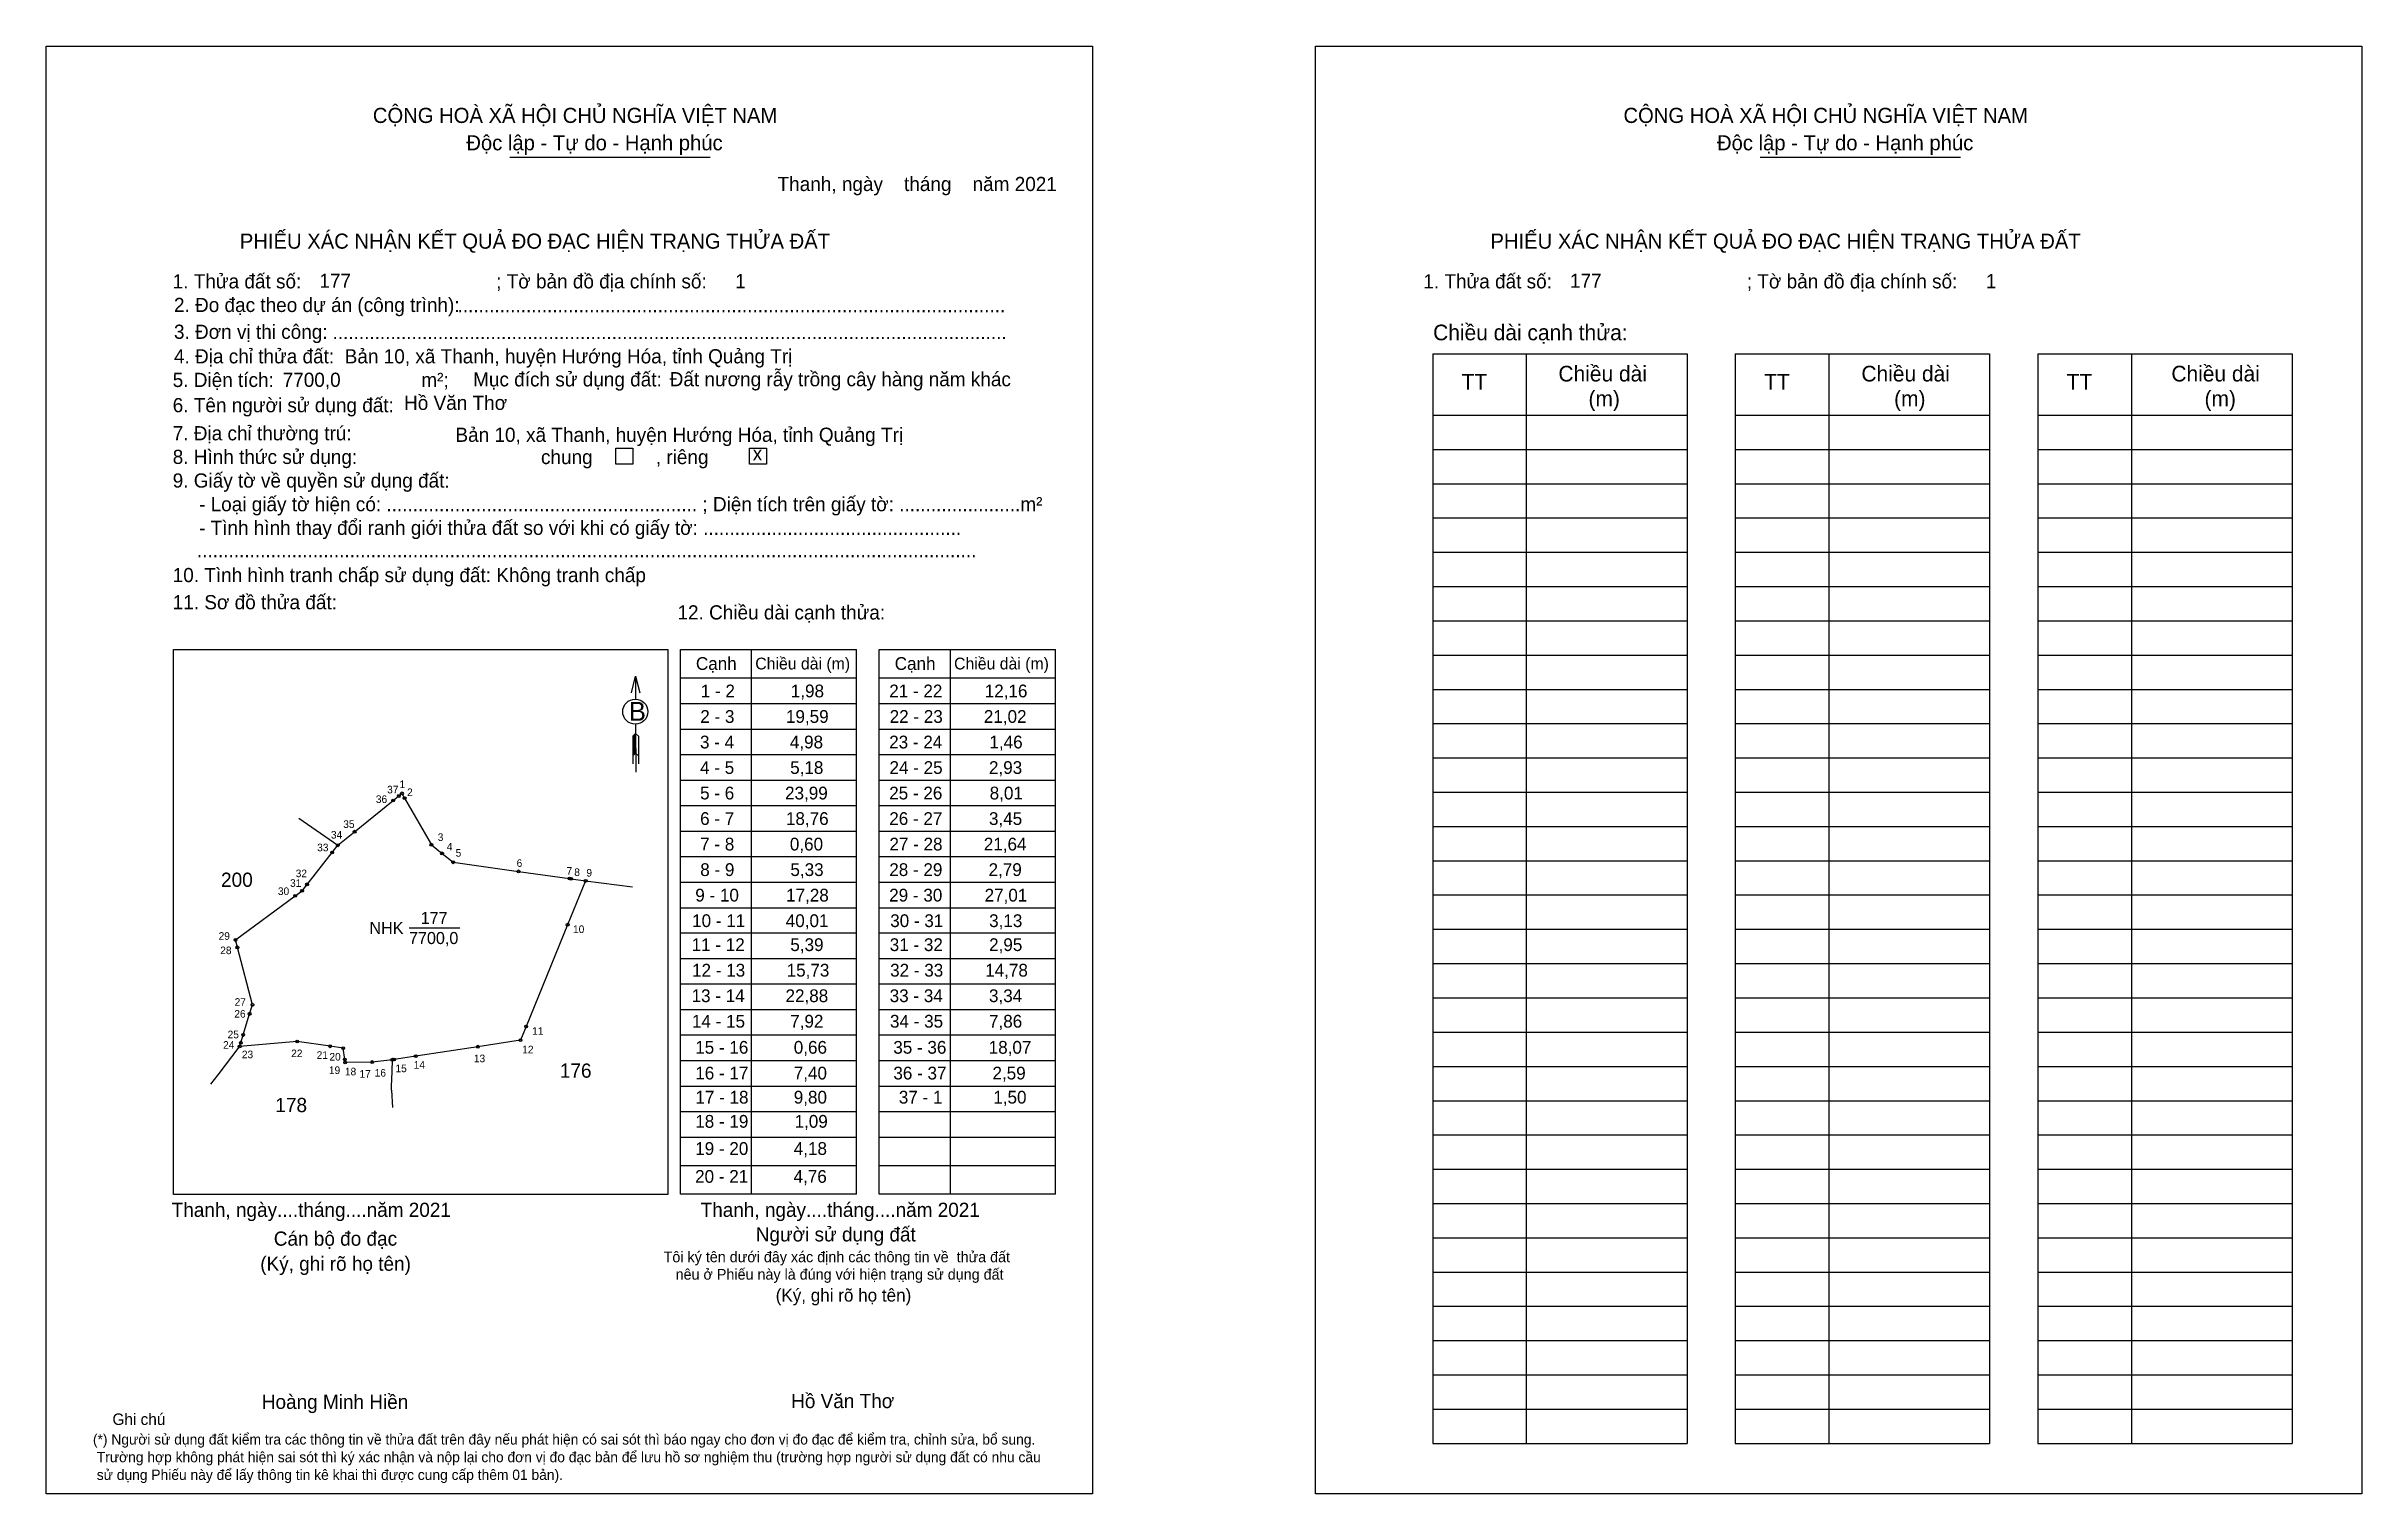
# Model space of a CAD drawing. Extents: x 545891 to 546734, y 1825416 to 1825942.
import ezdxf

# ---------------------------------------------------------------- set-up
doc = ezdxf.new("R2010")
doc.units = 0
for name, color, linetype in [('CanhThua', 7, 'Continuous'), ('kqddKhungInTrang1', 7, 'Continuous'), ('kqddKhungInTrang2', 7, 'Continuous'), ('kqddNoiDung', 7, 'Continuous'), ('kqddTemplate', 7, 'Continuous'), ('MocDinhThua', 7, 'Continuous'), ('NhanDiaChinhThua', 7, 'Continuous'), ('NhanTuCan', 7, 'Continuous'), ('RauThua', 7, 'Continuous'), ('SoHieuDinhThua', 7, 'Continuous')]:
    doc.layers.add(name, color=color, linetype=linetype)

msp = doc.modelspace()

# ---------------------------------------------------------------- linework, layer by layer
at = {"layer": 'CanhThua'}
for p, q in [((546017.04, 1825667.83), (546019.06, 1825669.46)), ((546019.06, 1825669.46), (546020.22, 1825670.4)), ((546020.22, 1825670.4), (546021.2, 1825668.69)), ((546002.99, 1825656.47), (546017.04, 1825667.83)), ((546021.2, 1825668.69), (546030.94, 1825651.69)), ((545996.88, 1825651.53), (546002.99, 1825656.47)), ((545985.67, 1825637.29), (545994.82, 1825648.9)), ((545994.82, 1825648.9), (545996.88, 1825651.53)), ((546030.94, 1825651.69), (546034.82, 1825648.57)), ((546034.82, 1825648.57), (546038.86, 1825645.33)), ((546038.86, 1825645.33), (546062.62, 1825642.01)), ((545983.85, 1825634.97), (545985.67, 1825637.29)), ((546062.62, 1825642.01), (546081.2, 1825639.42)), ((546087.08, 1825638.6), (546080.54, 1825622.61)), ((546081.2, 1825639.42), (546081.8, 1825639.34)), ((546081.8, 1825639.34), (546087.08, 1825638.6)), ((545959.61, 1825617.07), (545981.33, 1825633.11)), ((545981.33, 1825633.11), (545983.85, 1825634.97)), ((546080.54, 1825622.61), (546065.42, 1825585.57)), ((545960.31, 1825614.37), (545959.61, 1825617.07)), ((545965.79, 1825593.44), (545960.31, 1825614.37)), ((545962.42, 1825582.49), (545964.77, 1825590.14)), ((545964.77, 1825590.14), (545965.79, 1825593.44)), ((546065.42, 1825585.57), (546063.38, 1825580.58)), ((545982.06, 1825580.12), (545961.13, 1825578.29)), ((545961.13, 1825578.29), (545961.56, 1825579.68)), ((545961.56, 1825579.68), (545962.42, 1825582.49)), ((545994.09, 1825578.36), (545982.06, 1825580.12)), ((545998.81, 1825577.67), (545994.09, 1825578.36)), ((545999.41, 1825573.53), (545998.81, 1825577.67)), ((546047.82, 1825578.22), (546025.21, 1825574.78)), ((546063.38, 1825580.58), (546047.82, 1825578.22)), ((545999.57, 1825572.45), (545999.41, 1825573.53)), ((546009.37, 1825572.64), (545999.57, 1825572.45)), ((546016.72, 1825573.49), (546009.37, 1825572.64)), ((546017.38, 1825573.59), (546016.72, 1825573.49)), ((546025.21, 1825574.78), (546017.38, 1825573.59))]:
    msp.add_line(p, q, dxfattribs=at)
at = {"layer": 'kqddKhungInTrang1'}
msp.add_lwpolyline([(545890.75, 1825942.28), (546271.57, 1825942.28), (546271.57, 1825415.56), (545890.75, 1825415.56)], close=True, dxfattribs=at)
at = {"layer": 'kqddKhungInTrang2'}
msp.add_lwpolyline([(546352.81, 1825942.28), (546733.63, 1825942.28), (546733.63, 1825415.56), (546352.81, 1825415.56)], close=True, dxfattribs=at)
at = {"layer": 'kqddTemplate'}
for p, q in [((546059.43, 1825901.97), (546132.36, 1825901.97)), ((546514.7, 1825901.97), (546587.63, 1825901.97)), ((546395.44, 1825830.38), (546488.03, 1825830.37)), ((546395.44, 1825830.38), (546395.44, 1825433.85)), ((546429.51, 1825830.37), (546429.51, 1825433.85)), ((546488.03, 1825830.37), (546488.03, 1825433.85)), ((546505.58, 1825830.37), (546505.58, 1825433.85)), ((546505.58, 1825830.37), (546598.18, 1825830.37)), ((546539.66, 1825830.37), (546539.66, 1825433.85)), ((546598.18, 1825830.37), (546598.18, 1825433.85)), ((546615.72, 1825830.37), (546615.72, 1825433.85)), ((546615.72, 1825830.37), (546708.32, 1825830.37)), ((546649.8, 1825830.37), (546649.8, 1825433.85)), ((546708.32, 1825830.37), (546708.32, 1825433.85)), ((546395.44, 1825808.06), (546488.03, 1825808.06)), ((546505.58, 1825808.06), (546598.18, 1825808.06)), ((546615.72, 1825808.06), (546708.32, 1825808.06)), ((546395.44, 1825795.59), (546488.03, 1825795.59)), ((546505.58, 1825795.59), (546598.18, 1825795.59)), ((546615.72, 1825795.58), (546708.32, 1825795.58)), ((546395.44, 1825783.11), (546488.03, 1825783.11)), ((546505.58, 1825783.11), (546598.18, 1825783.11)), ((546615.72, 1825783.11), (546708.32, 1825783.11)), ((546395.44, 1825770.64), (546488.03, 1825770.64)), ((546505.58, 1825770.64), (546598.18, 1825770.64)), ((546615.72, 1825770.64), (546708.32, 1825770.64)), ((546395.44, 1825758.16), (546488.03, 1825758.16)), ((546505.58, 1825758.16), (546598.18, 1825758.16)), ((546615.72, 1825758.16), (546708.32, 1825758.16)), ((546395.44, 1825745.69), (546488.03, 1825745.69)), ((546505.58, 1825745.69), (546598.18, 1825745.69)), ((546615.72, 1825745.69), (546708.32, 1825745.69)), ((546395.44, 1825733.22), (546488.03, 1825733.22)), ((546505.58, 1825733.22), (546598.18, 1825733.22)), ((546615.72, 1825733.22), (546708.32, 1825733.22)), ((546121.59, 1825722.78), (546185.74, 1825722.78)), ((546121.59, 1825524.57), (546121.59, 1825722.78)), ((546147.39, 1825722.78), (546147.39, 1825524.57)), ((546185.74, 1825524.57), (546185.74, 1825722.78)), ((546193.96, 1825722.78), (546258.11, 1825722.78)), ((546193.96, 1825524.57), (546193.96, 1825722.78)), ((546219.76, 1825722.78), (546219.76, 1825524.57)), ((546258.11, 1825524.57), (546258.11, 1825722.78)), ((546395.44, 1825720.74), (546488.03, 1825720.74)), ((546505.58, 1825720.74), (546598.18, 1825720.74)), ((546615.72, 1825720.74), (546708.32, 1825720.74)), ((546105.25, 1825713.04), (546105.26, 1825704.72)), ((546121.59, 1825712.41), (546185.74, 1825712.41)), ((546193.96, 1825712.41), (546258.11, 1825712.41)), ((546395.44, 1825708.27), (546488.03, 1825708.27)), ((546505.58, 1825708.27), (546598.18, 1825708.27)), ((546615.72, 1825708.27), (546708.32, 1825708.27)), ((546105.28, 1825695.58), (546105.3, 1825678.08)), ((546121.59, 1825703.12), (546185.74, 1825703.12)), ((546193.96, 1825703.12), (546258.11, 1825703.12)), ((546395.44, 1825695.8), (546488.03, 1825695.8)), ((546505.58, 1825695.8), (546598.18, 1825695.8)), ((546615.72, 1825695.79), (546708.32, 1825695.79)), ((546105.28, 1825692.22), (546104.21, 1825691.2)), ((546105.28, 1825691.75), (546104.21, 1825690.73)), ((546105.28, 1825691.27), (546104.21, 1825690.25)), ((546104.21, 1825691.2), (546104.21, 1825681.17)), ((546105.28, 1825690.8), (546104.21, 1825689.78)), ((546105.28, 1825690.32), (546104.21, 1825689.3)), ((546105.28, 1825689.85), (546104.21, 1825688.83)), ((546105.29, 1825689.38), (546104.21, 1825688.35)), ((546105.29, 1825688.9), (546104.21, 1825687.88)), ((546105.29, 1825688.43), (546104.21, 1825687.4)), ((546105.29, 1825687.95), (546104.21, 1825686.93)), ((546105.29, 1825687.48), (546104.21, 1825686.45)), ((546105.29, 1825687), (546104.21, 1825685.98)), ((546105.29, 1825686.53), (546104.21, 1825685.5)), ((546105.28, 1825692.22), (546106.37, 1825691.2)), ((546106.37, 1825691.2), (546106.37, 1825681.17)), ((546121.59, 1825693.83), (546185.74, 1825693.83)), ((546193.96, 1825693.83), (546258.11, 1825693.83)), ((546105.29, 1825686.05), (546104.21, 1825685.02)), ((546105.29, 1825685.58), (546104.21, 1825684.55)), ((546105.29, 1825685.1), (546104.21, 1825684.07)), ((546105.29, 1825685.1), (546106.37, 1825684.07)), ((546121.59, 1825684.54), (546185.74, 1825684.54)), ((546193.96, 1825684.54), (546258.11, 1825684.54)), ((546395.44, 1825683.32), (546488.03, 1825683.32)), ((546505.58, 1825683.32), (546598.18, 1825683.32)), ((546615.72, 1825683.32), (546708.32, 1825683.32)), ((546121.59, 1825675.25), (546185.74, 1825675.25)), ((546193.96, 1825675.25), (546258.11, 1825675.25)), ((546395.44, 1825670.85), (546488.03, 1825670.85)), ((546505.58, 1825670.85), (546598.18, 1825670.85)), ((546615.72, 1825670.85), (546708.32, 1825670.85)), ((546121.59, 1825665.96), (546185.74, 1825665.96)), ((546193.96, 1825665.96), (546258.11, 1825665.96)), ((546121.59, 1825656.68), (546185.74, 1825656.68)), ((546193.96, 1825656.68), (546258.11, 1825656.68)), ((546395.44, 1825658.37), (546488.03, 1825658.37)), ((546505.58, 1825658.37), (546598.18, 1825658.37)), ((546615.72, 1825658.37), (546708.32, 1825658.37)), ((546121.59, 1825647.39), (546185.74, 1825647.39)), ((546193.96, 1825647.39), (546258.11, 1825647.39)), ((546395.44, 1825645.9), (546488.03, 1825645.9)), ((546505.58, 1825645.9), (546598.18, 1825645.9)), ((546615.72, 1825645.9), (546708.32, 1825645.9)), ((546121.59, 1825638.1), (546185.74, 1825638.1)), ((546193.96, 1825638.1), (546258.11, 1825638.1)), ((546121.59, 1825628.81), (546185.74, 1825628.81)), ((546193.96, 1825628.81), (546258.11, 1825628.81)), ((546395.44, 1825633.43), (546488.03, 1825633.43)), ((546505.58, 1825633.43), (546598.18, 1825633.43)), ((546615.72, 1825633.43), (546708.32, 1825633.43)), ((546185.74, 1825619.52), (546121.59, 1825619.52)), ((546258.11, 1825619.52), (546193.96, 1825619.52)), ((546395.44, 1825620.95), (546488.03, 1825620.95)), ((546505.58, 1825620.95), (546598.18, 1825620.95)), ((546615.72, 1825620.95), (546708.32, 1825620.95)), ((546185.74, 1825610.23), (546121.59, 1825610.23)), ((546258.11, 1825610.23), (546193.96, 1825610.23)), ((546395.44, 1825608.48), (546488.03, 1825608.48)), ((546505.58, 1825608.48), (546598.18, 1825608.48)), ((546615.72, 1825608.48), (546708.32, 1825608.48)), ((546185.74, 1825600.94), (546121.59, 1825600.94)), ((546258.11, 1825600.94), (546193.96, 1825600.94)), ((546395.44, 1825596.01), (546488.03, 1825596.01)), ((546505.58, 1825596.01), (546598.18, 1825596.01)), ((546615.72, 1825596), (546708.32, 1825596)), ((546185.74, 1825591.65), (546121.59, 1825591.65)), ((546258.11, 1825591.65), (546193.96, 1825591.65)), ((546185.74, 1825582.36), (546121.59, 1825582.36)), ((546258.11, 1825582.36), (546193.96, 1825582.36)), ((546395.44, 1825583.53), (546488.03, 1825583.53)), ((546505.58, 1825583.53), (546598.18, 1825583.53)), ((546615.72, 1825583.53), (546708.32, 1825583.53)), ((546185.74, 1825573.08), (546121.59, 1825573.08)), ((546258.11, 1825573.08), (546193.96, 1825573.08)), ((546395.44, 1825571.06), (546488.03, 1825571.06)), ((546505.58, 1825571.06), (546598.18, 1825571.06)), ((546615.72, 1825571.06), (546708.32, 1825571.06)), ((546185.74, 1825563.79), (546121.59, 1825563.79)), ((546258.11, 1825563.79), (546193.96, 1825563.79)), ((546185.74, 1825554.5), (546121.59, 1825554.5)), ((546258.11, 1825554.5), (546193.96, 1825554.5)), ((546395.44, 1825558.58), (546488.03, 1825558.58)), ((546505.58, 1825558.58), (546598.18, 1825558.58)), ((546615.72, 1825558.58), (546708.32, 1825558.58)), ((546185.74, 1825545.21), (546121.59, 1825545.21)), ((546258.11, 1825545.21), (546193.96, 1825545.21)), ((546395.44, 1825546.11), (546488.03, 1825546.11)), ((546505.58, 1825546.11), (546598.18, 1825546.11)), ((546615.72, 1825546.11), (546708.32, 1825546.11)), ((546185.74, 1825534.89), (546121.59, 1825534.89)), ((546258.11, 1825534.89), (546193.96, 1825534.89)), ((546395.44, 1825533.64), (546488.03, 1825533.64)), ((546505.58, 1825533.64), (546598.18, 1825533.64)), ((546615.72, 1825533.64), (546708.32, 1825533.64)), ((546185.74, 1825524.57), (546121.59, 1825524.57)), ((546258.11, 1825524.57), (546193.96, 1825524.57)), ((546395.44, 1825521.16), (546488.03, 1825521.16)), ((546505.58, 1825521.16), (546598.18, 1825521.16)), ((546615.72, 1825521.16), (546708.32, 1825521.16)), ((546395.44, 1825508.69), (546488.03, 1825508.69)), ((546505.58, 1825508.69), (546598.18, 1825508.69)), ((546615.72, 1825508.69), (546708.32, 1825508.69)), ((546395.44, 1825496.22), (546488.03, 1825496.22)), ((546505.58, 1825496.22), (546598.18, 1825496.22)), ((546615.72, 1825496.22), (546708.32, 1825496.22)), ((546395.44, 1825483.74), (546488.03, 1825483.74)), ((546505.58, 1825483.74), (546598.18, 1825483.74)), ((546615.72, 1825483.74), (546708.32, 1825483.74)), ((546395.44, 1825471.27), (546488.03, 1825471.27)), ((546505.58, 1825471.27), (546598.18, 1825471.27)), ((546615.72, 1825471.27), (546708.32, 1825471.27)), ((546395.44, 1825458.8), (546488.03, 1825458.8)), ((546505.58, 1825458.79), (546598.18, 1825458.79)), ((546615.72, 1825458.79), (546708.32, 1825458.79)), ((546395.44, 1825446.32), (546488.03, 1825446.32)), ((546505.58, 1825446.32), (546598.18, 1825446.32)), ((546615.72, 1825446.32), (546708.32, 1825446.32)), ((546395.44, 1825433.85), (546488.03, 1825433.85)), ((546505.58, 1825433.85), (546598.18, 1825433.85)), ((546615.72, 1825433.85), (546708.32, 1825433.85))]:
    msp.add_line(p, q, dxfattribs=at)
for points in [[(546098.03, 1825796), (546104.22, 1825796), (546104.22, 1825790.22), (546098.03, 1825790.22)], [(546146.76, 1825796), (546152.96, 1825796), (546152.96, 1825790.22), (546146.76, 1825790.22)], [(545937.08, 1825722.78), (546117.02, 1825722.78), (546117.02, 1825524.39), (545937.08, 1825524.39)]]:
    msp.add_lwpolyline(points, close=True, dxfattribs=at)
msp.add_lwpolyline([(546103.75, 1825707.02), (546105.25, 1825713.04), (546106.76, 1825707.02)], dxfattribs=at)
msp.add_circle((546105.15, 1825700.15), 4.57, dxfattribs=at)
at = {"layer": 'MocDinhThua'}
for centre in [(546019.06, 1825669.46), (546020.22, 1825670.4), (546017.04, 1825667.83), (546021.2, 1825668.69), (546002.99, 1825656.47), (545994.82, 1825648.9), (545996.88, 1825651.53), (546030.94, 1825651.69), (546034.82, 1825648.57), (546038.86, 1825645.33), (545985.67, 1825637.29), (546062.62, 1825642.01), (546081.2, 1825639.42), (546081.8, 1825639.34), (546087.08, 1825638.6), (545981.33, 1825633.11), (545983.85, 1825634.97), (546080.54, 1825622.61), (545959.61, 1825617.07), (545960.31, 1825614.37), (545965.79, 1825593.44), (545964.77, 1825590.14), (546065.42, 1825585.57), (545961.13, 1825578.29), (545961.56, 1825579.68), (545962.42, 1825582.49), (545982.06, 1825580.12), (545994.09, 1825578.36), (545998.81, 1825577.67), (546047.82, 1825578.22), (546063.38, 1825580.58), (545999.41, 1825573.53), (545999.57, 1825572.45), (546009.37, 1825572.64), (546016.72, 1825573.49), (546017.38, 1825573.59), (546025.21, 1825574.78)]:
    msp.add_circle(centre, 0.518, dxfattribs=at)
at = {"layer": 'NhanDiaChinhThua'}
msp.add_line((546022.79, 1825621.43), (546041.24, 1825621.43), dxfattribs=at)
at = {"layer": 'RauThua'}
for p, q in [((545982.7, 1825661.43), (545995.33, 1825652.61)), ((545995.33, 1825652.61), (545996.88, 1825651.53)), ((546087.08, 1825638.6), (546104.13, 1825636.38)), ((545953.28, 1825568.04), (545960.99, 1825578.11)), ((545960.99, 1825578.11), (545961.13, 1825578.29)), ((546016.45, 1825563.77), (546016.6, 1825569.25)), ((546016.6, 1825569.25), (546016.72, 1825573.49)), ((545950.66, 1825564.62), (545953.28, 1825568.04)), ((546016.42, 1825562.42), (546016.45, 1825563.77)), ((546016.42, 1825562.42), (546016.83, 1825556.12))]:
    msp.add_line(p, q, dxfattribs=at)

# ---------------------------------------------------------------- texts
at = {"layer": 'kqddNoiDung'}
for s, height, p in [('Thanh, ngày    tháng    năm 2021  ', 5.1605, (546156.96, 1825889.61)), ('177', 5.16, (545990.16, 1825854.4)), ('1', 5.16, (546141.5, 1825854.24)), ('177', 5.16, (546445.43, 1825854.4)), ('1', 5.16, (546596.78, 1825854.24)), ('........................................................................................................', 5.16049, (546040.44, 1825845.5)), ('................................................................................................................................', 5.16049, (545994.94, 1825835.72)), ('7700,0', 5.16, (545976.79, 1825818.36)), ('Đất nương rẫy trồng cây hàng năm khác', 5.1605, (546117.67, 1825818.56)), ('Hồ Văn Thơ', 5.16, (546020.99, 1825809.97)), ('Bản 10, xã Thanh, huyện Hướng Hóa, tỉnh Quảng Trị', 5.1605, (546039.69, 1825798.34)), ('x', 5.16, (546147.9, 1825791.56)), ('1 - 2', 4.644, (546129, 1825705.36)), ('1,98', 4.644, (546161.78, 1825705.36)), ('21 - 22', 4.644, (546197.61, 1825705.36)), ('12,16', 4.644, (546232.37, 1825705.36)), ('2 - 3', 4.644, (546128.82, 1825696.07)), ('19,59', 4.644, (546160.01, 1825696.07)), ('22 - 23', 4.644, (546197.76, 1825696.07)), ('21,02', 4.644, (546232.05, 1825696.07)), ('3 - 4', 4.644, (546128.72, 1825686.78)), ('4,98', 4.644, (546161.43, 1825686.78)), ('23 - 24', 4.644, (546197.59, 1825686.78)), ('1,46', 4.644, (546234.08, 1825686.78)), ('4 - 5', 4.644, (546128.74, 1825677.49)), ('5,18', 4.644, (546161.54, 1825677.49)), ('24 - 25', 4.644, (546197.7, 1825677.49)), ('2,93', 4.644, (546233.91, 1825677.49)), ('5 - 6', 4.644, (546128.75, 1825668.21)), ('23,99', 4.644, (546159.68, 1825668.21)), ('25 - 26', 4.644, (546197.6, 1825668.21)), ('8,01', 4.644, (546234.18, 1825668.21)), ('6 - 7', 4.644, (546128.76, 1825658.92)), ('18,76', 4.644, (546160, 1825658.92)), ('26 - 27', 4.644, (546197.62, 1825658.92)), ('3,45', 4.644, (546233.91, 1825658.92)), ('7 - 8', 4.644, (546128.78, 1825649.63)), ('0,60', 4.644, (546161.43, 1825649.63)), ('27 - 28', 4.644, (546197.67, 1825649.63)), ('21,64', 4.644, (546232.03, 1825649.63)), ('8 - 9', 4.644, (546128.81, 1825640.34)), ('5,33', 4.644, (546161.63, 1825640.34)), ('28 - 29', 4.644, (546197.62, 1825640.34)), ('2,79', 4.644, (546233.77, 1825640.34)), ('9 - 10', 4.644, (546127, 1825631.05)), ('17,28', 4.644, (546160.06, 1825631.05)), ('29 - 30', 4.644, (546197.59, 1825631.05)), ('27,01', 4.644, (546232.33, 1825631.05)), ('10 - 11', 4.644, (546125.85, 1825621.76)), ('40,01', 4.644, (546159.94, 1825621.76)), ('30 - 31', 4.644, (546197.96, 1825621.76)), ('3,13', 4.644, (546233.97, 1825621.76)), ('11 - 12', 4.644, (546125.68, 1825613.03)), ('5,39', 4.644, (546161.6, 1825613.03)), ('31 - 32', 4.644, (546197.79, 1825613.03)), ('2,95', 4.644, (546233.96, 1825613.03)), ('12 - 13', 4.644, (546125.83, 1825603.74)), ('15,73', 4.644, (546160.26, 1825603.74)), ('32 - 33', 4.644, (546197.93, 1825603.74)), ('14,78', 4.644, (546232.54, 1825603.74)), ('13 - 14', 4.644, (546125.66, 1825594.45)), ('22,88', 4.644, (546159.85, 1825594.45)), ('33 - 34', 4.644, (546197.77, 1825594.45)), ('3,34', 4.644, (546233.92, 1825594.45)), ('14 - 15', 4.644, (546125.77, 1825585.16)), ('7,92', 4.644, (546161.56, 1825585.16)), ('34 - 35', 4.644, (546197.88, 1825585.16)), ('7,86', 4.644, (546233.92, 1825585.16)), ('15 - 16', 4.644, (546126.98, 1825575.67)), ('0,66', 4.644, (546162.85, 1825575.67)), ('35 - 36', 4.644, (546199.08, 1825575.67)), ('18,07', 4.644, (546233.81, 1825575.67)), ('16 - 17', 4.644, (546127, 1825566.3)), ('7,40', 4.644, (546162.85, 1825566.3)), ('36 - 37', 4.644, (546199.11, 1825566.3)), ('2,59', 4.644, (546235.19, 1825566.3)), ('17 - 18', 4.644, (546127.04, 1825557.52)), ('9,80', 4.644, (546162.85, 1825557.52)), ('37 - 1', 4.644, (546201.09, 1825557.52)), ('1,50', 4.644, (546235.49, 1825557.52)), ('18 - 19', 4.644, (546126.99, 1825548.73)), ('1,09', 4.644, (546163.14, 1825548.73)), ('19 - 20', 4.644, (546126.97, 1825538.85)), ('4,18', 4.644, (546162.85, 1825538.85)), ('20 - 21', 4.644, (546126.94, 1825528.69)), ('4,76', 4.644, (546162.78, 1825528.69)), ('Thanh, ngày....tháng....năm 2021', 5.1605, (545936.38, 1825516.29)), ('Thanh, ngày....tháng....năm 2021', 5.1605, (546128.94, 1825516.29)), ('Hồ Văn Thơ', 5.16, (546161.9, 1825446.7))]:
    msp.add_text(s, height=height, dxfattribs=at).set_placement(p)
at = {"layer": 'kqddTemplate'}
for s, height, p in [('CỘNG HOÀ XÃ HỘI CHỦ NGHĨA VIỆT NAM', 5.5045, (546009.62, 1825914.39)), ('CỘNG HOÀ XÃ HỘI CHỦ NGHĨA VIỆT NAM', 5.5045, (546464.89, 1825914.39)), ('Độc lập - Tự do - Hạnh phúc', 5.5045, (546043.66, 1825904.44)), ('Độc lập - Tự do - Hạnh phúc', 5.5045, (546498.94, 1825904.44)), ('PHIẾU XÁC NHẬN KẾT QUẢ ĐO ĐẠC HIỆN TRẠNG THỬA ĐẤT', 5.5045, (545961.19, 1825868.64)), ('PHIẾU XÁC NHẬN KẾT QUẢ ĐO ĐẠC HIỆN TRẠNG THỬA ĐẤT', 5.5045, (546416.47, 1825868.64)), ('1. Thửa đất số:                                     ; Tờ bản đồ địa chính số:', 5.1605, (545936.76, 1825854.19)), ('1. Thửa đất số:                                     ; Tờ bản đồ địa chính số:', 5.1605, (546392.04, 1825854.19)), ('2. Đo đạc theo dự án (công trình): ', 5.1605, (545937.22, 1825845.59)), ('3. Đơn vị thi công: ', 5.1605, (545937.22, 1825835.83)), ('Chiều dài cạnh thửa:', 5.7023, (546395.6, 1825835.3)), ('4. Địa chỉ thửa đất:  Bản 10, xã Thanh, huyện Hướng Hóa, tỉnh Quảng Trị', 5.1605, (545937.22, 1825826.9)), ('5. Diện tích:                            m²; ', 5.1605, (545936.76, 1825818.3)), ('Mục đích sử dụng đất:', 5.1605, (546046.13, 1825818.51)), ('TT', 5.702, (546405.96, 1825817.37)), ('Chiều dài', 5.702, (546441.21, 1825820.31)), ('TT', 5.702, (546516.1, 1825817.36)), ('Chiều dài', 5.702, (546551.51, 1825820.31)), ('TT', 5.702, (546626.24, 1825817.36)), ('Chiều dài', 5.702, (546664.35, 1825820.31)), ('6. Tên người sử dụng đất:', 5.1605, (545936.76, 1825809.12)), ('(m)', 5.702, (546452.16, 1825811.24)), ('(m)', 5.702, (546563.41, 1825811.24)), ('(m)', 5.702, (546676.42, 1825811.24)), ('7. Địa chỉ thường trú:', 5.1605, (545936.76, 1825798.89)), ('8. Hình thức sử dụng:', 5.1605, (545936.76, 1825790.29)), ('9. Giấy tờ về quyền sử dụng đất:', 5.1605, (545936.76, 1825781.69)), ('chung            , riêng', 5.1605, (546070.83, 1825790.24)), ('     - Loại giấy tờ hiện có: ........................................................... ; Diện tích trên giấy tờ: .......................m²', 5.16049, (545936.76, 1825773.09)), ('     - Tình hình thay đổi ranh giới thửa đất so với khi có giấy tờ: .................................................', 5.16049, (545936.76, 1825764.49)), ('....................................................................................................................................................', 5.16049, (545945.59, 1825756.33)), ('10. Tình hình tranh chấp sử dụng đất: Không tranh chấp', 5.1605, (545936.76, 1825747.29)), ('11. Sơ đồ thửa đất:', 5.1605, (545936.76, 1825737.41)), ('12. Chiều dài cạnh thửa:', 5.1605, (546120.51, 1825733.7)), ('Cạnh', 4.644, (546127.23, 1825715.35)), ('Chiều dài (m)', 4.3004, (546148.84, 1825715.51)), ('Cạnh', 4.644, (546199.6, 1825715.35)), ('Chiều dài (m)', 4.3004, (546221.21, 1825715.51)), ('B', 6.88, (546102.89, 1825696.83)), ('Cán bộ đo đạc', 5.1605, (545973.56, 1825505.8)), ('Người sử dụng đất', 5.1605, (546149, 1825507.35)), ('(Ký, ghi rõ họ tên)', 5.1605, (545968.63, 1825496.68)), ('Tôi ký tên dưới đây xác định các thông tin về  thửa đất ', 3.9013, (546115.47, 1825499.78)), ('nêu ở Phiếu này là đúng với hiện trạng sử dụng đất', 3.9013, (546119.83, 1825493.44)), ('(Ký, ghi rõ họ tên)', 4.6444, (546156.27, 1825485.47)), ('Hoàng Minh Hiền', 5.1605, (545969.2, 1825446.4)), ('Ghi chú', 4.18, (545914.83, 1825440.56)), ('(*) Người sử dụng đất kiểm tra các thông tin về thửa đất trên đây nếu phát hiện có sai sót thì báo ngay cho đơn vị đo đạc để kiểm tra, chỉnh sửa, bổ sung.', 3.762, (545907.72, 1825433.44)), (' Trường hợp không phát hiện sai sót thì ký xác nhận và nộp lại cho đơn vị đo đạc bản để lưu hồ sơ nghiệm thu (trường hợp người sử dụng đất có nhu cầu', 3.762, (545907.72, 1825427)), (' sử dụng Phiếu này để lấy thông tin kê khai thì được cung cấp thêm 01 bản).', 3.762, (545907.72, 1825420.56))]:
    msp.add_text(s, height=height, dxfattribs=at).set_placement(p)
at = {"layer": 'NhanDiaChinhThua'}
for s, p in [('NHK', (546008.4, 1825619.24)), ('7700,0', (546022.79, 1825615.58)), ('177', (546027.04, 1825622.89))]:
    msp.add_text(s, height=4.387, dxfattribs=at).set_placement(p)
at = {"layer": 'NhanTuCan'}
for s, p in [('200', (545954.35, 1825636.39)), ('176', (546077.67, 1825566.93)), ('178', (545974.11, 1825554.41))]:
    msp.add_text(s, height=5.182, dxfattribs=at).set_placement(p)
at = {"layer": 'SoHieuDinhThua'}
for s, height, p in [('36', 2.764, (546010.72, 1825666.92)), ('37', 2.764, (546014.82, 1825670.4)), ('1', 2.76, (546019.33, 1825672.37)), ('2', 2.76, (546022.08, 1825669.45)), ('34', 2.764, (545994.37, 1825653.97)), ('35', 2.764, (545998.84, 1825657.84)), ('3', 2.76, (546033.24, 1825653.11)), ('33', 2.764, (545989.35, 1825649.34)), ('4', 2.76, (546036.55, 1825649.65)), ('5', 2.76, (546039.75, 1825647.38)), ('6', 2.76, (546061.96, 1825643.66)), ('30', 2.764, (545975.05, 1825633.42)), ('31', 2.764, (545979.48, 1825636.4)), ('32', 2.764, (545981.54, 1825639.91)), ('7', 2.76, (546080.13, 1825640.82)), ('8', 2.76, (546082.95, 1825640.35)), ('9', 2.76, (546087.36, 1825640.14)), ('29', 2.764, (545953.48, 1825617.13)), ('10', 2.764, (546082.49, 1825619.59)), ('28', 2.764, (545954.07, 1825611.9)), ('27', 2.764, (545959.3, 1825593.1)), ('26', 2.764, (545959.19, 1825588.81)), ('11', 2.764, (546067.62, 1825582.56)), ('24', 2.764, (545955.11, 1825577.48)), ('25', 2.764, (545956.75, 1825581.29)), ('23', 2.764, (545961.94, 1825574.03)), ('22', 2.764, (545979.89, 1825574.42)), ('12', 2.764, (546064, 1825575.81)), ('21', 2.764, (545989.17, 1825573.8)), ('19', 2.764, (545993.63, 1825568.29)), ('20', 2.764, (545993.82, 1825573.18)), ('18', 2.764, (545999.45, 1825567.78)), ('17', 2.764, (546004.75, 1825566.94)), ('16', 2.764, (546010.29, 1825567.33)), ('15', 2.764, (546017.86, 1825568.95)), ('14', 2.764, (546024.49, 1825570.23)), ('13', 2.764, (546046.41, 1825572.57))]:
    msp.add_text(s, height=height, dxfattribs=at).set_placement(p)

doc.saveas('drawing.dxf')
